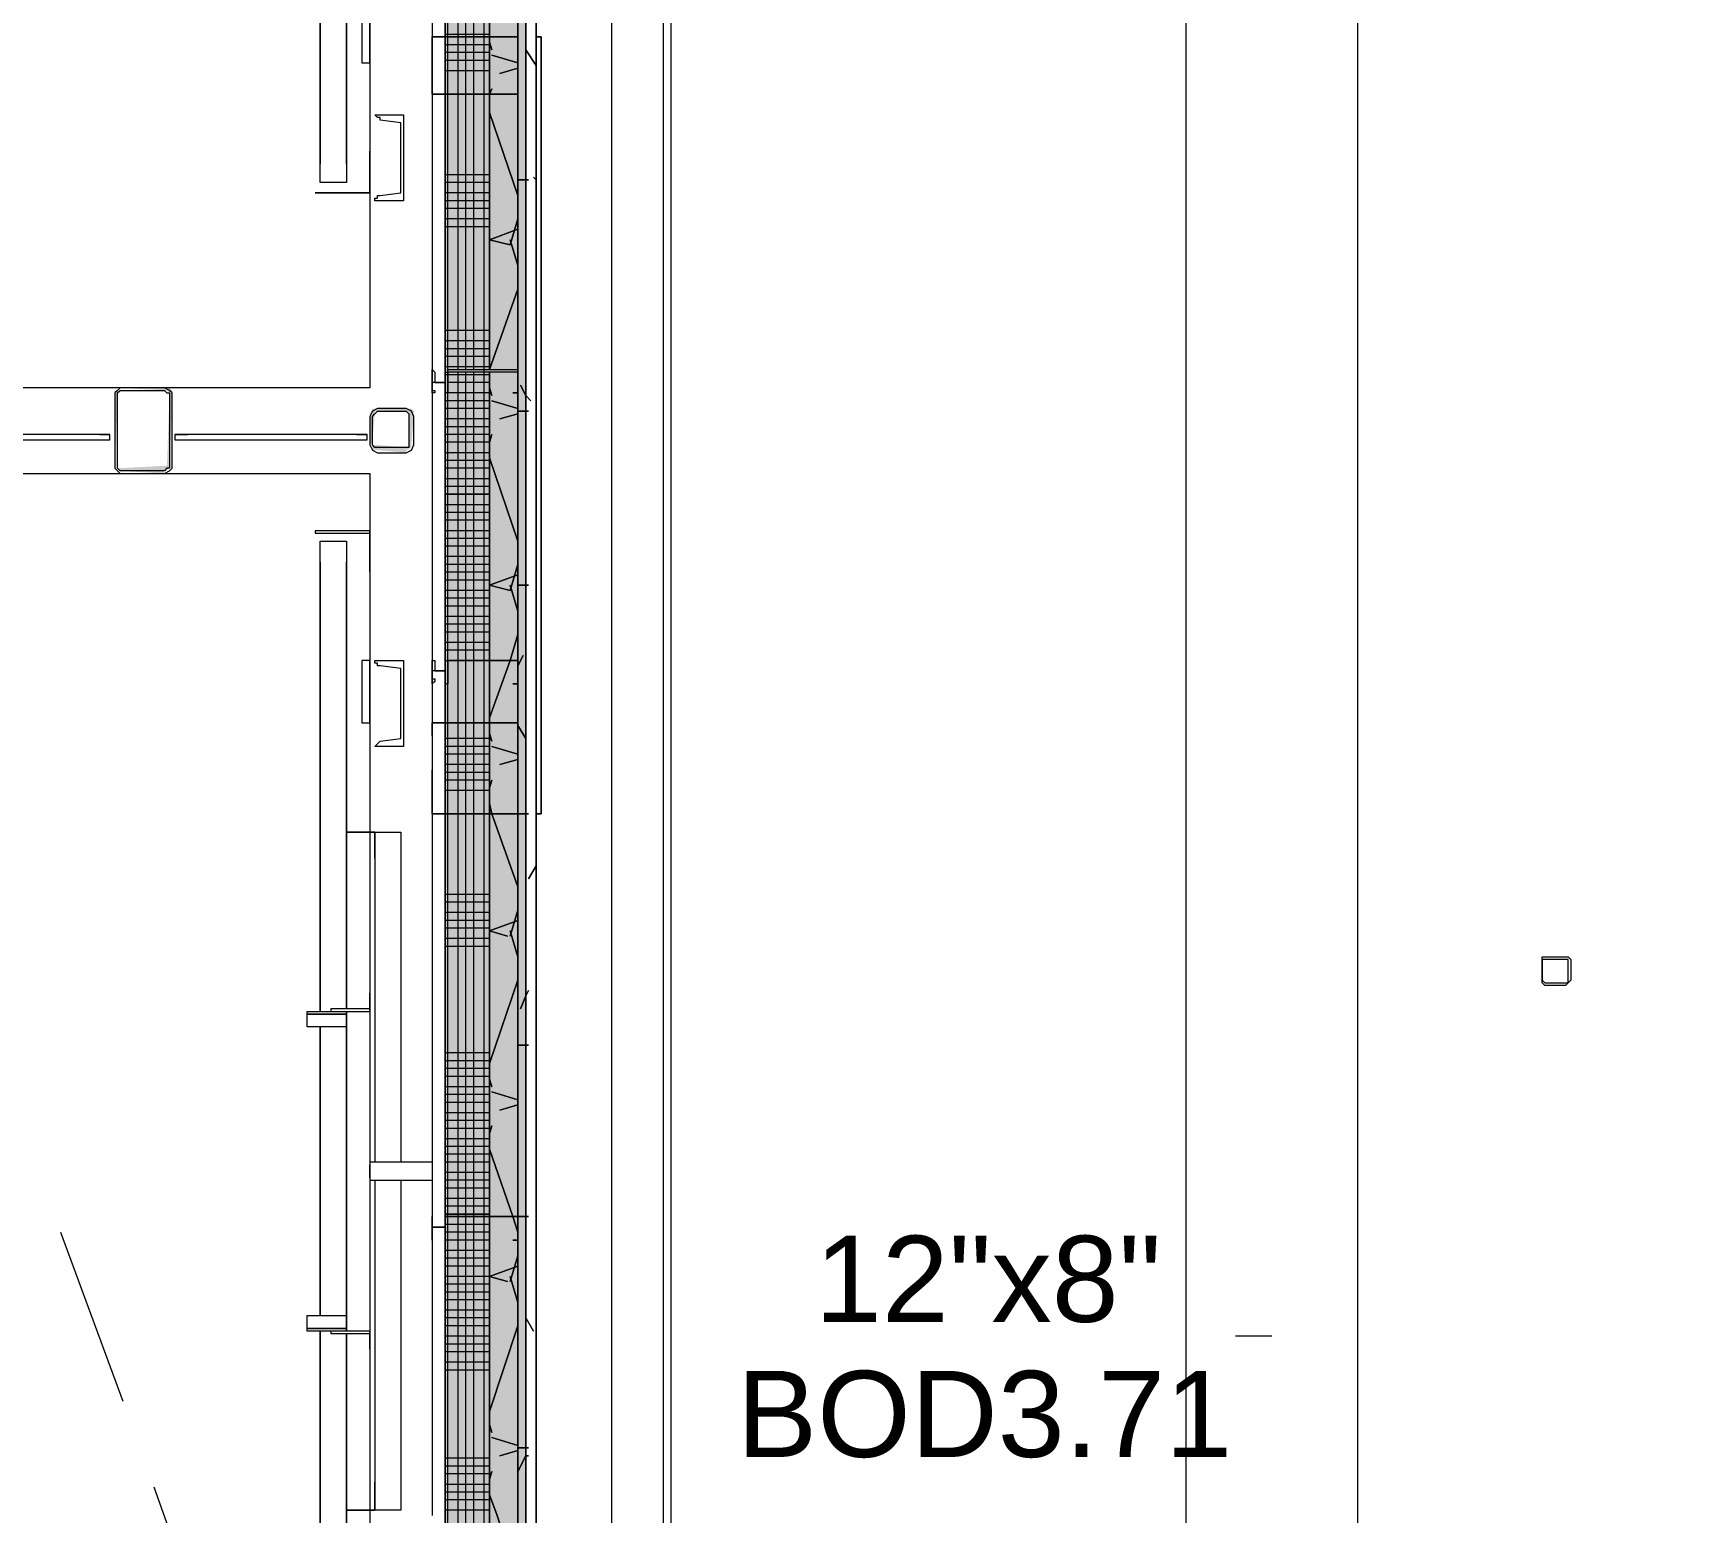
# Model space of a CAD drawing. Header units: metres. Extents: x -2 to 237, y -8 to 52.
# Drawn here: x 25.104 to 28.021, y 24.546 to 27.155 of the extents above; entities that cross this region are included whole.
import ezdxf

# ---------------------------------------------------------------- set-up
doc = ezdxf.new("R2010")
doc.units = ezdxf.units.M
doc.layers.add('HVAC - Ductos', color=5, linetype='Continuous', lineweight=0)
doc.layers.add('PDF_Text', color=7, linetype='Continuous', lineweight=0)
doc.layers.add('PDF_Geometry', color=7, linetype='Continuous', lineweight=0, true_color=0xaaaaaa)
doc.layers.add('PDF_Solid Fills', color=7, linetype='Continuous', lineweight=0, true_color=0xffffff)
doc.styles.add('PDF Helvetica', font='')
doc.styles.get('PDF Helvetica').set_extended_font_data('Helvetica')

msp = doc.modelspace()

# ---------------------------------------------------------------- hatches: boundary and pattern name
at = {"layer": 'PDF_Solid Fills', "lineweight": 0, "transparency": 33554559}
for points in [[(25.9588, 32.0508), (25.9588, 23.3365), (25.9726, 23.3365), (25.9726, 32.0508)], [(25.9588, 32.0508), (25.9588, 23.3365), (25.9726, 23.3365), (25.9726, 32.0508)], [(25.6977, 26.4291), (25.7023, 26.4337), (25.7069, 26.4886), (25.7665, 26.4886), (25.7665, 26.4245), (25.7069, 26.4291), (25.7023, 26.4291), (25.7023, 26.4199), (25.7115, 26.4199), (25.7616, 26.4153), (25.7619, 26.4153), (25.7619, 26.4199), (25.771, 26.4245), (25.7756, 26.4886), (25.771, 26.4932), (25.7023, 26.4932), (25.6977, 26.4841)]]:
    msp.add_hatch(color=256, dxfattribs=at).paths.add_polyline_path(points)
h = msp.add_hatch(color=256, dxfattribs=at)
h.paths.add_polyline_path([(25.9588, 23.3548), (25.9588, 28.4908), (25.9085, 28.4908), (25.9085, 23.3548)])
h.paths.add_polyline_path([(25.9588, 30.3647), (25.9085, 30.3647), (25.9085, 28.4954), (25.9588, 28.4954)])
h.paths.add_polyline_path([(25.9588, 30.9786), (25.9588, 32.0004), (25.9085, 32.0004), (25.9085, 30.9786)])
h.paths.add_polyline_path([(25.9588, 30.9741), (25.9085, 30.9741), (25.9085, 30.3693), (25.9588, 30.3693)])
h = msp.add_hatch(color=256, dxfattribs=at)
h.paths.add_polyline_path([(25.9588, 23.3548), (25.9588, 28.4908), (25.9085, 28.4908), (25.9085, 23.3548)])
h.paths.add_polyline_path([(25.9588, 30.3647), (25.9085, 30.3647), (25.9085, 28.4954), (25.9588, 28.4954)])
h.paths.add_polyline_path([(25.9588, 30.9786), (25.9588, 32.0004), (25.9085, 32.0004), (25.9085, 30.9786)])
h.paths.add_polyline_path([(25.9588, 30.9741), (25.9085, 30.9741), (25.9085, 30.3693), (25.9588, 30.3693)])
h = msp.add_hatch(color=256, dxfattribs=at)
h.paths.add_polyline_path([(25.8306, 28.4954), (25.9085, 28.4954), (25.9085, 31.9224), (25.8306, 31.9224), (25.8306, 31.8996), (25.8352, 31.8996), (25.8306, 31.3085)])
h.paths.add_polyline_path([(25.8352, 27.0476), (25.8306, 25.9389), (25.8306, 23.4052), (25.9085, 23.4052), (25.9085, 28.4908), (25.8306, 28.4908), (25.8306, 27.0476)])
h = msp.add_hatch(color=256, dxfattribs=at)
h.paths.add_polyline_path([(25.9085, 28.4954), (25.9085, 31.9224), (25.8306, 31.9224), (25.8306, 28.4954)])
h.paths.add_polyline_path([(25.9085, 23.4052), (25.9085, 28.4908), (25.8306, 28.4908), (25.8306, 23.4052)])
h = msp.add_hatch(color=256, dxfattribs=at)
h.paths.add_polyline_path([(25.3495, 26.5253), (25.3449, 26.5299), (25.2533, 26.5299), (25.3403, 26.5253), (25.3449, 26.5207), (25.3403, 26.3924), (25.2533, 26.3879), (25.2579, 26.3833), (25.3357, 26.3787), (25.3357, 26.3833), (25.3449, 26.3879)])
h.paths.add_polyline_path([(25.2533, 26.5253), (25.2487, 26.5253), (25.2487, 26.3879)])

# ---------------------------------------------------------------- linework, layer by layer
at = {"layer": 'HVAC - Ductos', "lineweight": 0}
msp.add_lwpolyline([(27.4387, 27.3408), (27.4387, 15.5889), (27.1364, 15.5889), (27.1364, 27.3408)], close=True, dxfattribs=at)
msp.add_lwpolyline([(27.2875, 24.8576), (27.2234, 24.8576)], dxfattribs=at)
at = {"layer": 'PDF_Geometry', "lineweight": 0}
for points in [[(26.1238, 24.1841), (26.1238, 22.9929), (26.1238, 22.9791), (26.1238, 22.4568), (26.1238, 22.4385), (26.2292, 22.4385), (26.2292, 22.9424), (27.0951, 22.9424), (27.0951, 23.0478), (26.2292, 23.0478), (26.2292, 24.2391), (26.2292, 31.4139), (26.2292, 32.289), (26.2292, 32.7334), (29.2897, 32.7334), (29.2897, 32.8433), (26.2155, 32.8433), (26.1238, 32.8433), (26.055, 32.8433), (26.055, 32.7334), (26.0917, 32.7334)], [(26.1238, 32.7334), (26.1238, 32.289), (26.1238, 31.4276), (26.1238, 31.4139), (26.1238, 24.2391), (26.1238, 24.2253), (26.1238, 24.2161)], [(26.1238, 24.2161), (26.1238, 24.2391), (26.2155, 24.2391), (26.2155, 31.4139), (26.1238, 31.4139), (26.0413, 31.4139), (26.0413, 31.4276), (26.0917, 31.4276), (26.0917, 31.5284), (25.991, 31.5284), (25.991, 31.5468), (25.991, 32.0828), (25.991, 31.5468), (26.1238, 31.5468), (26.1238, 31.5284), (26.1055, 31.5284), (26.1055, 31.4276), (26.1238, 31.4276), (26.1238, 31.4139)], [(25.1479, 32.0508), (25.7573, 32.0508), (25.9588, 32.0508), (25.9588, 32.0004), (25.9588, 31.8996), (25.9588, 31.391), (25.9588, 32.0508), (25.9726, 32.0508), (25.9726, 23.3365), (25.9588, 23.3365), (25.9588, 27.0476), (25.9588, 23.3548), (25.9085, 23.3548), (25.9085, 23.845)], [(22.6967, 29.1872), (22.6967, 31.8996), (25.8077, 31.8996), (25.8077, 25.8564)], [(23.3473, 23.3365), (23.3611, 23.3365), (25.4366, 23.3365), (25.5236, 23.3365), (25.4366, 23.3365), (23.3473, 23.3365), (23.3473, 23.3548), (23.3977, 23.3548), (24.0071, 23.3548), (24.6165, 23.3548), (25.2258, 23.3548), (25.8077, 23.3548), (25.8123, 23.3548), (25.9588, 23.3548), (25.9588, 23.3365), (25.5282, 23.3365), (25.8077, 23.3365), (25.9588, 23.3365), (25.9726, 23.3365), (25.9726, 31.8996)], [(25.991, 31.8996), (25.991, 23.3227), (25.991, 24.1062), (25.991, 23.3227), (25.9955, 23.3227), (26.0001, 23.3227), (25.9955, 23.3227), (26.0001, 23.3227), (25.9955, 23.3227), (25.991, 23.3227), (25.991, 24.1062), (25.991, 23.3227), (25.991, 24.1062), (25.991, 23.3227), (25.991, 23.3136), (25.5282, 23.3136), (25.991, 23.3136), (25.991, 23.3227), (25.606, 23.3227), (25.991, 23.3227), (25.991, 24.1062), (25.991, 23.3227), (25.9726, 23.3227), (25.8077, 23.3227)], [(25.8306, 28.4954), (25.8306, 28.6924), (25.8306, 29.7554), (25.8306, 29.8562), (25.8306, 31.2077), (25.8306, 31.3085), (25.8306, 31.8996), (25.8077, 31.8996), (25.8077, 25.8564)], [(25.8306, 28.39), (25.8306, 27.1484), (25.8306, 27.0476), (25.8306, 25.9389), (25.8306, 25.7785), (25.8306, 24.5414), (25.8306, 24.4406), (25.8306, 23.4785), (25.8123, 23.4785), (25.8077, 23.4785), (23.5123, 23.4785), (23.4894, 23.4785), (23.4894, 23.5014), (23.4894, 29.1552)], [(25.8306, 28.39), (25.8306, 27.1484), (25.8306, 27.0476), (25.8306, 25.9389), (25.8306, 25.7785), (25.8306, 24.5414), (25.8306, 24.4406), (25.8306, 23.4052), (25.9085, 23.4052), (25.9085, 23.845), (25.9085, 23.4052), (25.8306, 23.4052), (25.8123, 23.4052), (25.8077, 23.4052), (23.4114, 23.4052), (23.4114, 23.4556), (23.4114, 23.4785), (23.4114, 23.5014), (23.4114, 29.0819)], [(25.9085, 28.4908), (25.9085, 28.39), (25.9085, 27.6798), (25.9085, 27.1484), (25.9085, 27.0476), (25.9085, 26.562)], [(25.9588, 27.1255), (25.9588, 28.39), (25.9588, 28.4908)], [(25.8077, 24.4636), (25.8077, 23.5014), (25.8077, 23.4785), (25.8123, 23.4785), (25.8306, 23.4785), (25.8306, 24.4406), (25.8306, 24.5414), (25.8306, 25.7785), (25.8306, 25.9389), (25.8306, 27.0476), (25.8306, 27.1484), (25.8306, 28.39)], [(25.6565, 26.9239), (25.6565, 27.4004), (25.6565, 27.7165), (25.6565, 28.28), (25.6565, 27.7165), (25.6565, 26.8918), (25.6106, 26.8918), (25.6106, 27.7165), (25.6106, 27.4004)], [(25.6106, 27.4187), (25.6106, 27.7165), (25.6106, 26.9239)], [(25.6977, 27.2126), (25.6977, 27.1026), (25.6977, 27.2126), (25.6931, 27.2126), (25.6839, 27.2126), (25.6839, 27.1026), (25.6931, 27.1026), (25.6977, 27.1026)], [(25.6977, 27.1392), (25.6977, 27.1438), (25.6977, 27.1392), (25.6977, 27.1118), (25.6977, 27.1072), (25.6977, 27.1118)], [(25.8443, 27.1484), (25.8489, 27.1484)], [(25.9588, 27.1255), (25.9588, 27.1255)], [(25.9588, 27.1255), (25.9588, 27.0476)], [(25.9588, 27.1255), (25.9588, 27.1255)], [(25.9588, 27.0476), (25.9588, 27.1255)], [(25.991, 25.7785), (25.991, 27.1484), (25.991, 25.7785)], [(25.991, 25.7785), (25.991, 27.1484), (25.991, 25.7785)], [(25.8077, 27.1118), (25.8077, 27.1118)], [(25.8077, 27.0751), (25.8077, 27.0751)], [(25.8077, 27.0751), (25.8077, 27.0476)], [(25.8077, 27.0751), (25.8077, 27.0751)], [(25.8077, 27.0476), (25.8077, 27.0751)], [(25.9588, 27.0476), (25.9588, 23.3548), (25.9085, 23.3548), (25.8123, 23.3548), (25.8077, 23.3548), (25.2258, 23.3548), (24.6165, 23.3548)], [(25.9588, 27.0476), (25.8077, 27.0476)], [(25.8077, 27.0476), (25.9588, 27.0476)], [(25.6977, 26.8964), (25.6977, 26.9331), (25.6977, 26.8964)], [(25.6977, 26.9331), (25.6977, 26.8964)], [(25.6977, 26.9331), (25.6977, 26.8964)], [(25.8077, 26.5574), (25.8077, 26.5574)], [(25.8352, 26.5574), (25.8352, 26.5574)], [(25.9085, 26.5574), (25.9085, 26.0488), (25.9085, 25.9389), (25.9085, 25.7785), (25.9085, 25.0684), (25.9085, 24.5414), (25.9085, 24.4406), (25.9085, 23.8496)], [(25.9588, 26.5574), (25.9588, 26.5574)], [(25.8077, 26.5207), (25.8077, 26.5207)], [(25.8123, 26.539), (25.8123, 26.539)], [(25.9497, 26.5207), (25.9497, 26.5207)], [(25.9588, 26.5207), (25.9588, 26.5207)], [(25.9588, 26.5207), (25.9588, 26.5207)], [(25.2395, 26.4474), (25.2212, 26.4474), (25.2395, 26.4474)], [(25.377, 26.4474), (25.3541, 26.4474), (25.377, 26.4474)], [(25.6931, 26.4474), (25.6748, 26.4474), (25.6931, 26.4474)], [(25.6106, 25.7465), (25.6106, 25.4303), (25.6106, 26.2596), (25.6565, 26.2596), (25.6565, 25.4349), (25.6565, 25.7465), (25.7069, 25.7465), (25.7069, 25.1645)], [(25.6977, 26.2137), (25.6977, 26.2504), (25.6977, 26.2137)], [(25.6977, 26.2504), (25.6977, 26.2137)], [(25.6977, 26.2504), (25.6977, 26.2137)], [(25.6106, 26.2229), (25.6106, 25.4303), (25.6106, 25.7327)], [(25.7069, 25.7006), (25.7069, 25.7465), (25.6565, 25.7465), (25.6565, 26.2229)], [(25.6977, 26.0488), (25.6977, 25.9389), (25.6977, 26.0488), (25.6931, 26.0488), (25.6839, 26.0488), (25.6839, 25.9389), (25.6931, 25.9389), (25.6977, 25.9389)], [(25.6977, 26.0396), (25.6977, 26.0442), (25.6977, 26.0396), (25.6977, 26.0076), (25.6977, 26.003), (25.6977, 26.0076)], [(25.8077, 26.0488), (25.8077, 26.0488)], [(25.8352, 26.0488), (25.8352, 26.0488)], [(25.9588, 26.0488), (25.9588, 26.0488)], [(25.9588, 26.0488), (25.9588, 26.0488)], [(25.8123, 26.0305), (25.8123, 26.0305)], [(25.6977, 25.9892), (25.6977, 25.9938), (25.6977, 25.9892), (25.6977, 25.9572), (25.6977, 25.9526), (25.6977, 25.9572)], [(25.8077, 26.0122), (25.8077, 26.0076), (25.8077, 26.0122)], [(25.9497, 26.0076), (25.9497, 26.0076)], [(25.9588, 25.8747), (25.9588, 25.8747)], [(25.8077, 25.7785), (25.8077, 24.5414)], [(25.8077, 25.7785), (25.8077, 24.5414)], [(25.8626, 25.7785), (25.8626, 25.7785)], [(25.7069, 25.7465), (25.7527, 25.7465), (25.7527, 25.1645)], [(27.764, 25.4853), (27.764, 25.5219), (27.764, 25.4853)], [(25.6106, 25.4028), (25.6106, 24.8942)], [(25.6106, 24.8942), (25.6106, 25.4028)], [(25.6106, 25.1508), (25.6106, 25.137)], [(25.8077, 25.1645), (25.6977, 25.1645), (25.6977, 25.16), (25.6977, 25.1554), (25.6977, 25.1508), (25.6977, 25.1462), (25.6977, 25.1416), (25.6977, 25.1462), (25.6977, 25.1508), (25.6977, 25.1554), (25.6977, 25.16)], [(25.6977, 25.16), (25.6977, 25.16)], [(25.6977, 25.16), (25.6977, 25.16)], [(25.6977, 25.1508), (25.6977, 25.1508)], [(25.6977, 25.1508), (25.6977, 25.1508)], [(25.6977, 25.137), (25.6977, 25.1416), (25.6977, 25.137), (25.6977, 25.1325), (25.8077, 25.1325)], [(25.7069, 25.1325), (25.7069, 24.5506), (25.6565, 24.5506), (25.7069, 24.5506), (25.7069, 24.601)], [(25.6977, 25.137), (25.6977, 25.137)], [(25.6977, 25.137), (25.6977, 25.137)], [(25.6977, 25.1325), (25.6977, 25.1325)], [(25.7527, 25.1325), (25.7527, 24.5506), (25.7069, 24.5506)], [(25.8077, 25.0684), (25.8077, 25.0684)], [(25.8077, 25.0684), (25.8077, 25.0684)], [(25.9588, 25.0684), (25.9588, 25.0684)], [(25.9588, 25.0684), (25.9588, 25.0684)], [(25.1525, 25.0408), (25.2625, 24.7431)], [(25.8077, 25.05), (25.8077, 25.05)], [(25.8077, 25.0362), (25.8077, 25.0362)], [(25.8077, 25.0271), (25.8077, 25.0271)], [(25.8077, 25.0271), (25.8077, 25.0271)], [(25.8306, 25.0271), (25.8306, 25.0271)], [(25.9497, 25.0271), (25.9497, 25.0271)], [(25.6106, 24.5644), (25.6106, 24.8667), (25.6106, 24.0741)], [(25.6565, 24.0741), (25.6565, 24.5506), (25.6565, 24.8621), (25.6565, 24.0374), (25.6106, 24.0374), (25.6106, 24.8667), (25.6106, 24.5506)], [(25.3174, 24.5918), (25.4228, 24.294)]]:
    msp.add_lwpolyline(points, dxfattribs=at)
for points in [[(22.5135, 28.9994), (23.329, 28.9994), (23.329, 25.4624), (22.5227, 25.4624), (22.3394, 25.4624), (22.3394, 23.5014), (22.3394, 23.4464), (22.3394, 23.3548), (22.3394, 23.3227), (23.329, 23.3227), (25.8077, 23.3227), (25.991, 23.3227), (25.991, 31.8996), (25.991, 32.0828), (22.5135, 32.0828), (22.5135, 31.8996), (22.5135, 29.1826)], [(25.991, 23.3227), (25.991, 32.0645), (25.9726, 32.0645), (25.9726, 23.3227), (25.991, 23.3227), (25.991, 32.0782)], [(25.6977, 29.2284), (25.6977, 26.5299), (23.5077, 26.5299), (23.5077, 29.2284), (25.6977, 29.2284), (25.6977, 26.5299), (23.5077, 26.5299), (23.5077, 29.2284)], [(25.9085, 28.4908), (25.9085, 28.39), (25.9085, 27.6798), (25.9085, 27.1484), (25.9085, 27.0476), (25.9085, 26.562), (25.9085, 27.0476), (25.9085, 27.1484), (25.9085, 27.6798), (25.9085, 28.39)], [(25.9588, 27.1255), (25.9588, 28.39), (25.9588, 28.4908), (25.9588, 28.39)], [(25.8077, 27.1484), (25.8077, 27.0751), (25.8077, 27.1484), (25.9588, 27.1484)], [(25.9588, 27.1255), (25.9588, 27.1484)], [(25.991, 25.7785), (25.9955, 25.7785), (26.0001, 25.7785), (25.9955, 25.7785), (26.0001, 25.7785), (25.9955, 25.7785), (25.991, 25.7785), (25.991, 27.1484), (25.9955, 27.1484), (26.0001, 27.1484), (25.9955, 27.1484), (26.0001, 27.1484), (25.9955, 27.1484), (25.991, 27.1484), (25.991, 25.7785), (25.991, 27.1484)], [(26.0001, 25.7785), (26.0001, 27.1484)], [(26.0001, 25.7785), (26.0001, 27.1484)], [(25.7069, 26.8597), (25.7069, 26.8643), (25.7115, 26.8643), (25.7115, 26.8689), (25.7161, 26.8689), (25.7527, 26.8735), (25.7527, 26.9972), (25.7161, 27.0018), (25.7161, 27.0064), (25.7115, 27.0064), (25.7069, 27.0109), (25.7573, 27.0109), (25.7573, 26.8597)], [(25.6014, 26.8735), (25.6977, 26.8735), (25.6977, 26.9468), (25.6977, 26.8735)], [(25.6977, 26.9331), (25.6977, 26.8964)], [(25.6977, 26.8964), (25.6977, 26.9331)], [(25.8306, 26.539), (25.8123, 26.539), (25.8077, 26.539), (25.8077, 26.5574), (25.8077, 26.5207), (25.8077, 26.5253), (25.8123, 26.5253), (25.8123, 26.5207), (25.8077, 26.5207), (25.8077, 26.5574), (25.8077, 26.562), (25.8123, 26.5574), (25.8123, 26.539), (25.8306, 26.539), (25.8306, 26.5574), (25.8352, 26.5574), (25.8352, 26.562), (25.9588, 26.562), (25.9588, 26.5574), (25.9588, 26.5207), (25.9497, 26.5207), (25.9588, 26.5207), (25.9588, 26.5574), (25.8352, 26.5574), (25.8352, 26.5207), (25.8306, 26.5207)], [(25.9085, 26.5574), (25.9085, 26.0488), (25.9085, 25.9389), (25.9085, 25.7785), (25.9085, 25.0684), (25.9085, 24.5414), (25.9085, 24.4406), (25.9085, 23.8496), (25.9085, 24.4406), (25.9085, 24.5414), (25.9085, 25.0684), (25.9085, 25.7785), (25.9085, 25.9389), (25.9085, 26.0488)], [(25.3495, 26.5207), (25.3449, 26.5253), (25.3357, 26.5299), (25.2579, 26.5299), (25.2533, 26.5253), (25.2487, 26.5207), (25.2487, 26.3879), (25.2533, 26.3833), (25.2579, 26.3787), (25.3357, 26.3787), (25.3449, 26.3833), (25.3495, 26.3879)], [(25.2579, 26.5253), (25.3357, 26.5253), (25.3403, 26.5207), (25.3449, 26.5207), (25.3449, 26.3879), (25.3403, 26.3879), (25.3357, 26.3833), (25.2579, 26.3833), (25.2533, 26.3879), (25.2533, 26.5207)], [(25.6977, 26.4291), (25.7023, 26.4199), (25.7115, 26.4153), (25.7619, 26.4153), (25.771, 26.4199), (25.7756, 26.4291), (25.7756, 26.4795), (25.771, 26.4886), (25.7619, 26.4932), (25.7115, 26.4932), (25.7023, 26.4886), (25.6977, 26.4795)], [(25.7619, 26.4245), (25.7115, 26.4245), (25.7069, 26.4245), (25.7023, 26.4291), (25.7023, 26.4795), (25.7069, 26.4841), (25.7115, 26.4886), (25.7619, 26.4886), (25.7665, 26.4841), (25.7665, 26.4795), (25.7665, 26.4291), (25.7665, 26.4245)], [(25.0471, 26.4383), (25.2395, 26.4383), (25.2395, 26.4474), (25.0471, 26.4474)], [(25.3541, 26.4383), (25.6931, 26.4383), (25.6931, 26.4474), (25.3541, 26.4474)], [(25.6977, 26.3787), (25.6977, 23.6801), (23.5077, 23.6801), (23.5077, 26.3787), (25.6977, 26.3787), (25.6977, 23.6801), (23.5077, 23.6801), (23.5077, 26.3787)], [(25.6014, 26.2779), (25.6014, 26.2733), (25.6977, 26.2733), (25.6977, 26.2046), (25.6977, 26.2779)], [(25.6977, 26.2504), (25.6977, 26.2137)], [(25.6977, 26.2137), (25.6977, 26.2504)], [(25.7069, 25.8976), (25.7115, 25.9022), (25.7161, 25.9068), (25.7527, 25.9113), (25.7527, 26.035), (25.7161, 26.0396), (25.7115, 26.0396), (25.7115, 26.0442), (25.7069, 26.0442), (25.7069, 26.0488), (25.7573, 26.0488), (25.7573, 25.8976)], [(25.8306, 26.0305), (25.8123, 26.0305), (25.8077, 26.0305), (25.8077, 26.0488), (25.8077, 26.0122), (25.8077, 26.0168), (25.8123, 26.0168), (25.8123, 26.0122), (25.8077, 26.0076), (25.8077, 26.0122), (25.8077, 26.0488), (25.8123, 26.0488), (25.8123, 26.0305), (25.8306, 26.0305), (25.8306, 26.0488), (25.8352, 26.0488), (25.9588, 26.0488), (25.9588, 26.0122), (25.9588, 26.0076), (25.9497, 26.0076), (25.9588, 26.0076), (25.9588, 26.0122), (25.9588, 26.0488), (25.8352, 26.0488), (25.8352, 26.0076), (25.8306, 26.0076)], [(25.8077, 25.9389), (25.8077, 25.9159), (25.8077, 25.9389), (25.9588, 25.9389), (25.9588, 25.8655), (25.9588, 25.9389)], [(25.9588, 25.7785), (25.9588, 25.806), (25.9588, 25.7785), (25.8077, 25.7785), (25.8077, 25.8564), (25.8077, 25.7785)], [(25.6106, 25.7327), (25.6106, 25.4303)], [(27.7686, 25.4807), (27.8052, 25.4807), (27.8098, 25.4807), (27.8098, 25.4853), (27.8098, 25.5219), (27.8052, 25.5219), (27.7686, 25.5219), (27.764, 25.5219), (27.764, 25.5265), (27.7686, 25.5265), (27.8052, 25.5265), (27.8098, 25.5265), (27.8144, 25.5219), (27.8144, 25.4853), (27.8098, 25.4807), (27.8052, 25.4761), (27.7686, 25.4761), (27.764, 25.4807), (27.764, 25.4853)], [(25.629, 25.4303), (25.6977, 25.4303), (25.6977, 25.4624), (25.6977, 25.4349), (25.629, 25.4349)], [(25.6565, 25.4028), (25.5877, 25.4028), (25.5877, 25.4257), (25.5877, 25.4303), (25.6565, 25.4303), (25.6565, 25.4257)], [(25.6565, 25.4257), (25.5877, 25.4257)], [(25.6106, 25.4028), (25.6106, 25.1508)], [(25.6106, 25.4028), (25.6106, 24.8942), (25.6106, 25.1462), (25.6106, 24.8942), (25.6106, 25.1508)], [(25.6565, 24.8667), (25.6565, 25.4303)], [(25.8306, 25.05), (25.8077, 25.05), (25.8077, 25.0684), (25.8077, 25.0271), (25.8077, 25.0362), (25.8077, 25.0271), (25.8077, 25.0684), (25.8077, 25.05), (25.8123, 25.05), (25.8306, 25.05), (25.8306, 25.0684), (25.8352, 25.0684), (25.9588, 25.0684), (25.9588, 25.0317), (25.9588, 25.0271), (25.9497, 25.0271), (25.9588, 25.0271), (25.9588, 25.0317), (25.9588, 25.0684), (25.8352, 25.0684), (25.8306, 25.0684), (25.8306, 25.0271)], [(25.5877, 24.8942), (25.6565, 24.8942), (25.6565, 24.8713), (25.6565, 24.8667), (25.5877, 24.8667), (25.5877, 24.8713)], [(25.5877, 24.8713), (25.6565, 24.8713)], [(25.6106, 24.8667), (25.6106, 24.5644)], [(25.629, 24.8667), (25.629, 24.8621), (25.6977, 24.8621), (25.6977, 24.8347), (25.6977, 24.8667)]]:
    msp.add_lwpolyline(points, close=True, dxfattribs=at)
at = {"layer": 'PDF_Geometry', "color": 254, "lineweight": 0, "true_color": 0xeaeaea}
for points in [[(25.8672, 26.562), (25.8672, 27.0476), (25.8672, 27.1484), (25.8672, 27.6798), (25.8672, 28.39), (25.8672, 28.4954), (25.8672, 28.6603), (25.8672, 28.6924), (25.8672, 29.2697), (25.8672, 29.7554), (25.8672, 29.8562), (25.8672, 30.3647)], [(25.8809, 26.562), (25.8809, 27.6798), (25.8809, 28.6603), (25.8809, 29.2697), (25.8809, 30.3647)], [(25.8352, 26.562), (25.8352, 27.0476), (25.8352, 27.1484), (25.8352, 27.6798), (25.8352, 28.39), (25.8352, 28.4908)], [(25.8535, 26.562), (25.8535, 27.0476), (25.8535, 27.1484), (25.8535, 27.6798), (25.8535, 28.39), (25.8535, 28.4908)], [(25.8993, 23.4052), (25.8993, 24.4406), (25.8993, 24.5414), (25.8993, 25.7785), (25.8993, 25.9389), (25.8993, 27.0476), (25.8993, 27.1484), (25.8993, 28.39), (25.8993, 28.4908)], [(25.9085, 27.153), (25.8306, 27.153)], [(25.9085, 27.1346), (25.8306, 27.1346)], [(25.9085, 27.1209), (25.8306, 27.1209)], [(25.9085, 27.1072), (25.8306, 27.1072)], [(25.9085, 27.0888), (25.8306, 27.0888)], [(25.9085, 26.9055), (25.8306, 26.9055)], [(25.9085, 26.8918), (25.8306, 26.8918)], [(25.9085, 26.8735), (25.8306, 26.8735)], [(25.9085, 26.8597), (25.8306, 26.8597)], [(25.9085, 26.846), (25.8306, 26.846)], [(25.9085, 26.8277), (25.8306, 26.8277)], [(25.9085, 26.8139), (25.8306, 26.8139)], [(25.9085, 26.6306), (25.8306, 26.6306)], [(25.9085, 26.6124), (25.8306, 26.6124)], [(25.9085, 26.5986), (25.8306, 26.5986)], [(25.9085, 26.5848), (25.8306, 26.5848)], [(25.9085, 26.5666), (25.8306, 26.5666)], [(25.9085, 26.5528), (25.8306, 26.5528)], [(25.8352, 23.8496), (25.8352, 24.4406), (25.8352, 24.5414), (25.8352, 25.0684), (25.8352, 25.7785), (25.8352, 25.9389), (25.8352, 26.0488), (25.8352, 26.5574)], [(25.8535, 23.8496), (25.8535, 24.4406), (25.8535, 24.5414), (25.8535, 25.0684), (25.8535, 25.7785), (25.8535, 25.9389), (25.8535, 26.0488), (25.8535, 26.5574)], [(25.8672, 23.8496), (25.8672, 24.4406), (25.8672, 24.5414), (25.8672, 25.0684), (25.8672, 25.7785), (25.8672, 25.9389), (25.8672, 26.0488), (25.8672, 26.5574)], [(25.8809, 23.4052), (25.8809, 23.845), (25.8809, 25.0684), (25.8809, 26.0488), (25.8809, 26.5574)], [(25.9085, 26.5207), (25.8306, 26.5207)], [(25.9085, 26.539), (25.8352, 26.539)], [(25.9085, 26.507), (25.8306, 26.507)], [(25.9085, 26.4932), (25.8306, 26.4932)], [(25.9085, 26.4749), (25.8306, 26.4749)], [(25.9085, 26.4611), (25.8306, 26.4611)], [(25.9085, 26.4474), (25.8306, 26.4474)], [(25.9085, 26.4337), (25.8306, 26.4337)], [(25.9085, 26.4153), (25.8306, 26.4153)], [(25.9085, 26.4016), (25.8306, 26.4016)], [(25.9085, 26.3879), (25.8306, 26.3879)], [(25.9085, 26.3695), (25.8306, 26.3695)], [(25.9085, 26.3558), (25.8306, 26.3558)], [(25.9085, 26.3237), (25.8306, 26.3237)], [(25.9085, 26.3099), (25.8306, 26.3099)], [(25.9085, 26.2963), (25.8306, 26.2963)], [(25.9085, 26.2779), (25.8306, 26.2779)], [(25.9085, 26.2641), (25.8306, 26.2641)], [(25.9085, 26.2504), (25.8306, 26.2504)], [(25.9085, 26.2321), (25.8306, 26.2321)], [(25.9085, 26.2183), (25.8306, 26.2183)], [(25.9085, 26.2046), (25.8306, 26.2046)], [(25.9085, 26.1908), (25.8306, 26.1908)], [(25.9085, 26.1725), (25.8306, 26.1725)], [(25.9085, 26.1588), (25.8306, 26.1588)], [(25.9085, 26.145), (25.8306, 26.145)], [(25.9085, 26.1267), (25.8306, 26.1267)], [(25.9085, 26.113), (25.8306, 26.113)], [(25.9085, 26.0992), (25.8306, 26.0992)], [(25.9085, 26.0809), (25.8306, 26.0809)], [(25.9085, 26.0671), (25.8306, 26.0671)], [(25.9085, 25.9113), (25.8306, 25.9113)], [(25.9085, 25.8976), (25.8306, 25.8976)], [(25.9085, 25.8839), (25.8306, 25.8839)], [(25.9085, 25.8655), (25.8306, 25.8655)], [(25.9085, 25.8518), (25.8306, 25.8518)], [(25.9085, 25.8381), (25.8306, 25.8381)], [(25.9085, 25.8197), (25.8306, 25.8197)], [(25.9085, 25.6364), (25.8306, 25.6364)], [(25.9085, 25.6227), (25.8306, 25.6227)], [(25.9085, 25.6044), (25.8306, 25.6044)], [(25.9085, 25.5906), (25.8306, 25.5906)], [(25.9085, 25.5769), (25.8306, 25.5769)], [(25.9085, 25.5586), (25.8306, 25.5586)], [(25.9085, 25.5448), (25.8306, 25.5448)], [(25.9085, 25.357), (25.8306, 25.357)], [(25.9085, 25.3433), (25.8306, 25.3433)], [(25.9085, 25.3295), (25.8306, 25.3295)], [(25.9085, 25.3157), (25.8306, 25.3157)], [(25.9085, 25.2974), (25.8306, 25.2974)], [(25.9085, 25.2837), (25.8306, 25.2837)], [(25.9085, 25.2699), (25.8306, 25.2699)], [(25.9085, 25.2516), (25.8306, 25.2516)], [(25.9085, 25.2379), (25.8306, 25.2379)], [(25.9085, 25.2241), (25.8306, 25.2241)], [(25.9085, 25.2058), (25.8306, 25.2058)], [(25.9085, 25.1921), (25.8306, 25.1921)], [(25.9085, 25.1783), (25.8306, 25.1783)], [(25.9085, 25.1645), (25.8306, 25.1645)], [(25.9085, 25.1462), (25.8306, 25.1462)], [(25.9085, 25.1325), (25.8306, 25.1325)], [(25.9085, 25.1187), (25.8306, 25.1187)], [(25.9085, 25.1004), (25.8306, 25.1004)], [(25.9085, 25.0866), (25.8306, 25.0866)], [(25.9085, 25.0546), (25.8306, 25.0546)], [(25.9085, 25.0408), (25.8306, 25.0408)], [(25.9085, 25.0271), (25.8306, 25.0271)], [(25.9085, 25.0088), (25.8306, 25.0088)], [(25.9085, 24.995), (25.8306, 24.995)], [(25.9085, 24.9813), (25.8306, 24.9813)], [(25.9085, 24.963), (25.8306, 24.963)], [(25.9085, 24.9492), (25.8306, 24.9492)], [(25.9085, 24.9355), (25.8306, 24.9355)], [(25.9085, 24.9218), (25.8306, 24.9218)], [(25.9085, 24.9034), (25.8306, 24.9034)], [(25.9085, 24.8897), (25.8306, 24.8897)], [(25.9085, 24.8759), (25.8306, 24.8759)], [(25.9085, 24.8576), (25.8306, 24.8576)], [(25.9085, 24.8438), (25.8306, 24.8438)], [(25.9085, 24.8301), (25.8306, 24.8301)], [(25.9085, 24.8117), (25.8306, 24.8117)], [(25.9085, 24.798), (25.8306, 24.798)], [(25.9085, 24.6423), (25.8306, 24.6423)], [(25.9085, 24.6285), (25.8306, 24.6285)], [(25.9085, 24.6148), (25.8306, 24.6148)], [(25.9085, 24.5964), (25.8306, 24.5964)], [(25.9085, 24.5827), (25.8306, 24.5827)], [(25.9085, 24.5689), (25.8306, 24.5689)], [(25.9085, 24.5506), (25.8306, 24.5506)]]:
    msp.add_lwpolyline(points, dxfattribs=at)
at = {"layer": 'PDF_Geometry', "color": 254, "lineweight": 0, "true_color": 0xdddddd}
for points in [[(25.9085, 27.1392), (25.913, 27.1255)], [(25.913, 27.1164), (25.9588, 27.1026)], [(25.9588, 27.0934), (25.9268, 27.0842)], [(25.913, 27.0568), (25.9085, 27.0476), (25.9085, 27.043), (25.9085, 27.0476)], [(25.9085, 27.0155), (25.9588, 26.8689)], [(25.9588, 26.8094), (25.9085, 26.791), (25.9451, 26.7819), (25.9588, 26.8277), (25.9451, 26.7819), (25.9085, 26.791)], [(25.9451, 26.791), (25.9588, 26.7452)], [(25.9588, 26.704), (25.9085, 26.562)], [(25.9085, 26.5299), (25.913, 26.5161)], [(25.913, 26.507), (25.9588, 26.4932)], [(25.9588, 26.4841), (25.9268, 26.4749)], [(25.913, 26.4474), (25.9085, 26.4337)], [(25.9085, 26.4062), (25.9588, 26.2596)], [(25.9588, 26.2), (25.9085, 26.1817), (25.9451, 26.1725), (25.9588, 26.2183), (25.9451, 26.1725), (25.9085, 26.1817)], [(25.9451, 26.1817), (25.9588, 26.1358)], [(25.9588, 26.0946), (25.9451, 26.0488), (25.9085, 25.948), (25.9451, 26.0488)], [(25.9085, 25.9205), (25.913, 25.9068)], [(25.913, 25.8976), (25.9588, 25.8839)], [(25.9588, 25.8747), (25.9268, 25.8655)], [(25.913, 25.8381), (25.9085, 25.8243)], [(25.9085, 25.7968), (25.913, 25.7785), (25.9588, 25.6502), (25.913, 25.7785)], [(25.9588, 25.609), (25.9451, 25.5632)], [(25.9588, 25.5906), (25.9085, 25.5723), (25.9406, 25.5632), (25.9085, 25.5723)], [(25.9451, 25.5723), (25.9588, 25.5265)], [(25.9588, 25.4853), (25.9085, 25.3387)], [(25.9085, 25.3111), (25.913, 25.2974)], [(25.913, 25.2883), (25.9588, 25.2745)], [(25.9588, 25.2653), (25.9268, 25.2562)], [(25.913, 25.2287), (25.9085, 25.2149)], [(25.9085, 25.1875), (25.9497, 25.0684), (25.9588, 25.0408), (25.9497, 25.0684)], [(25.9588, 24.9996), (25.9451, 24.9538)], [(25.9588, 24.9813), (25.9085, 24.963), (25.9406, 24.9538), (25.9085, 24.963)], [(25.9451, 24.963), (25.9588, 24.9172)], [(25.9588, 24.8759), (25.9085, 24.7247)], [(25.9085, 24.7018), (25.913, 24.6881)], [(25.913, 24.6789), (25.9588, 24.6651)], [(25.9588, 24.656), (25.9268, 24.6469)], [(25.913, 24.6193), (25.9085, 24.6056)], [(25.9085, 24.5781), (25.9222, 24.5414), (25.9543, 24.4406), (25.9588, 24.4315), (25.9543, 24.4406), (25.9222, 24.5414)]]:
    msp.add_lwpolyline(points, close=True, dxfattribs=at)
at = {"layer": 'PDF_Geometry', "color": 254, "lineweight": 0, "true_color": 0xeaeaea}
for points in [[(25.9726, 27.1255), (25.991, 27.098)], [(25.9772, 26.8964), (25.9726, 26.8964), (25.9588, 26.8964), (25.9726, 26.8964)], [(25.9864, 26.901), (25.991, 26.8964)], [(25.9726, 26.5161), (25.9818, 26.507), (25.9726, 26.5161), (25.9634, 26.5345)], [(25.9772, 26.4886), (25.9726, 26.4886), (25.9588, 26.4886), (25.9726, 26.4886)], [(25.8306, 26.342), (25.9085, 26.342)], [(25.9772, 26.1817), (25.9726, 26.1817), (25.9588, 26.1817), (25.9726, 26.1817)], [(25.9588, 26.0396), (25.968, 26.058)], [(25.9588, 25.9343), (25.9726, 25.9113)], [(25.9772, 25.7785), (25.9726, 25.7785), (25.9588, 25.7785), (25.9726, 25.7785)], [(25.9772, 25.664), (25.991, 25.6868)], [(25.9726, 25.4578), (25.9772, 25.467), (25.9726, 25.4578), (25.9634, 25.4349)], [(25.9772, 25.3707), (25.9726, 25.3707), (25.9588, 25.3707), (25.9726, 25.3707)], [(25.8306, 25.0729), (25.9085, 25.0729)], [(25.9772, 25.0684), (25.9726, 25.0684), (25.9588, 25.0684), (25.9726, 25.0684)], [(25.9726, 24.8897), (25.9864, 24.8667), (25.9726, 24.8897), (25.9726, 24.8942)], [(25.9772, 24.6606), (25.9726, 24.6606), (25.9588, 24.6606), (25.9726, 24.6606)], [(25.9726, 24.6469), (25.9772, 24.6469), (25.9726, 24.6469), (25.9588, 24.6193)]]:
    msp.add_lwpolyline(points, close=True, dxfattribs=at)
at = {"layer": 'PDF_Geometry', "color": 254, "lineweight": 0, "true_color": 0xdddddd}
msp.add_lwpolyline([(25.9085, 26.5574), (25.9085, 26.5574)], dxfattribs=at)
msp.add_lwpolyline([(25.9085, 26.5574), (25.9085, 26.5574)], dxfattribs=at)

# ---------------------------------------------------------------- texts
at = {"layer": 'PDF_Text', "lineweight": 0, "char_height": 0.1519, "attachment_point": 4, "style": 'PDF Helvetica'}
for s, insert in [('12"x8"', (26.4822, 24.9577)), ('BOD3.71', (26.3447, 24.7195))]:
    msp.add_mtext(s, dxfattribs=dict(at, insert=insert))

doc.saveas('drawing.dxf')
